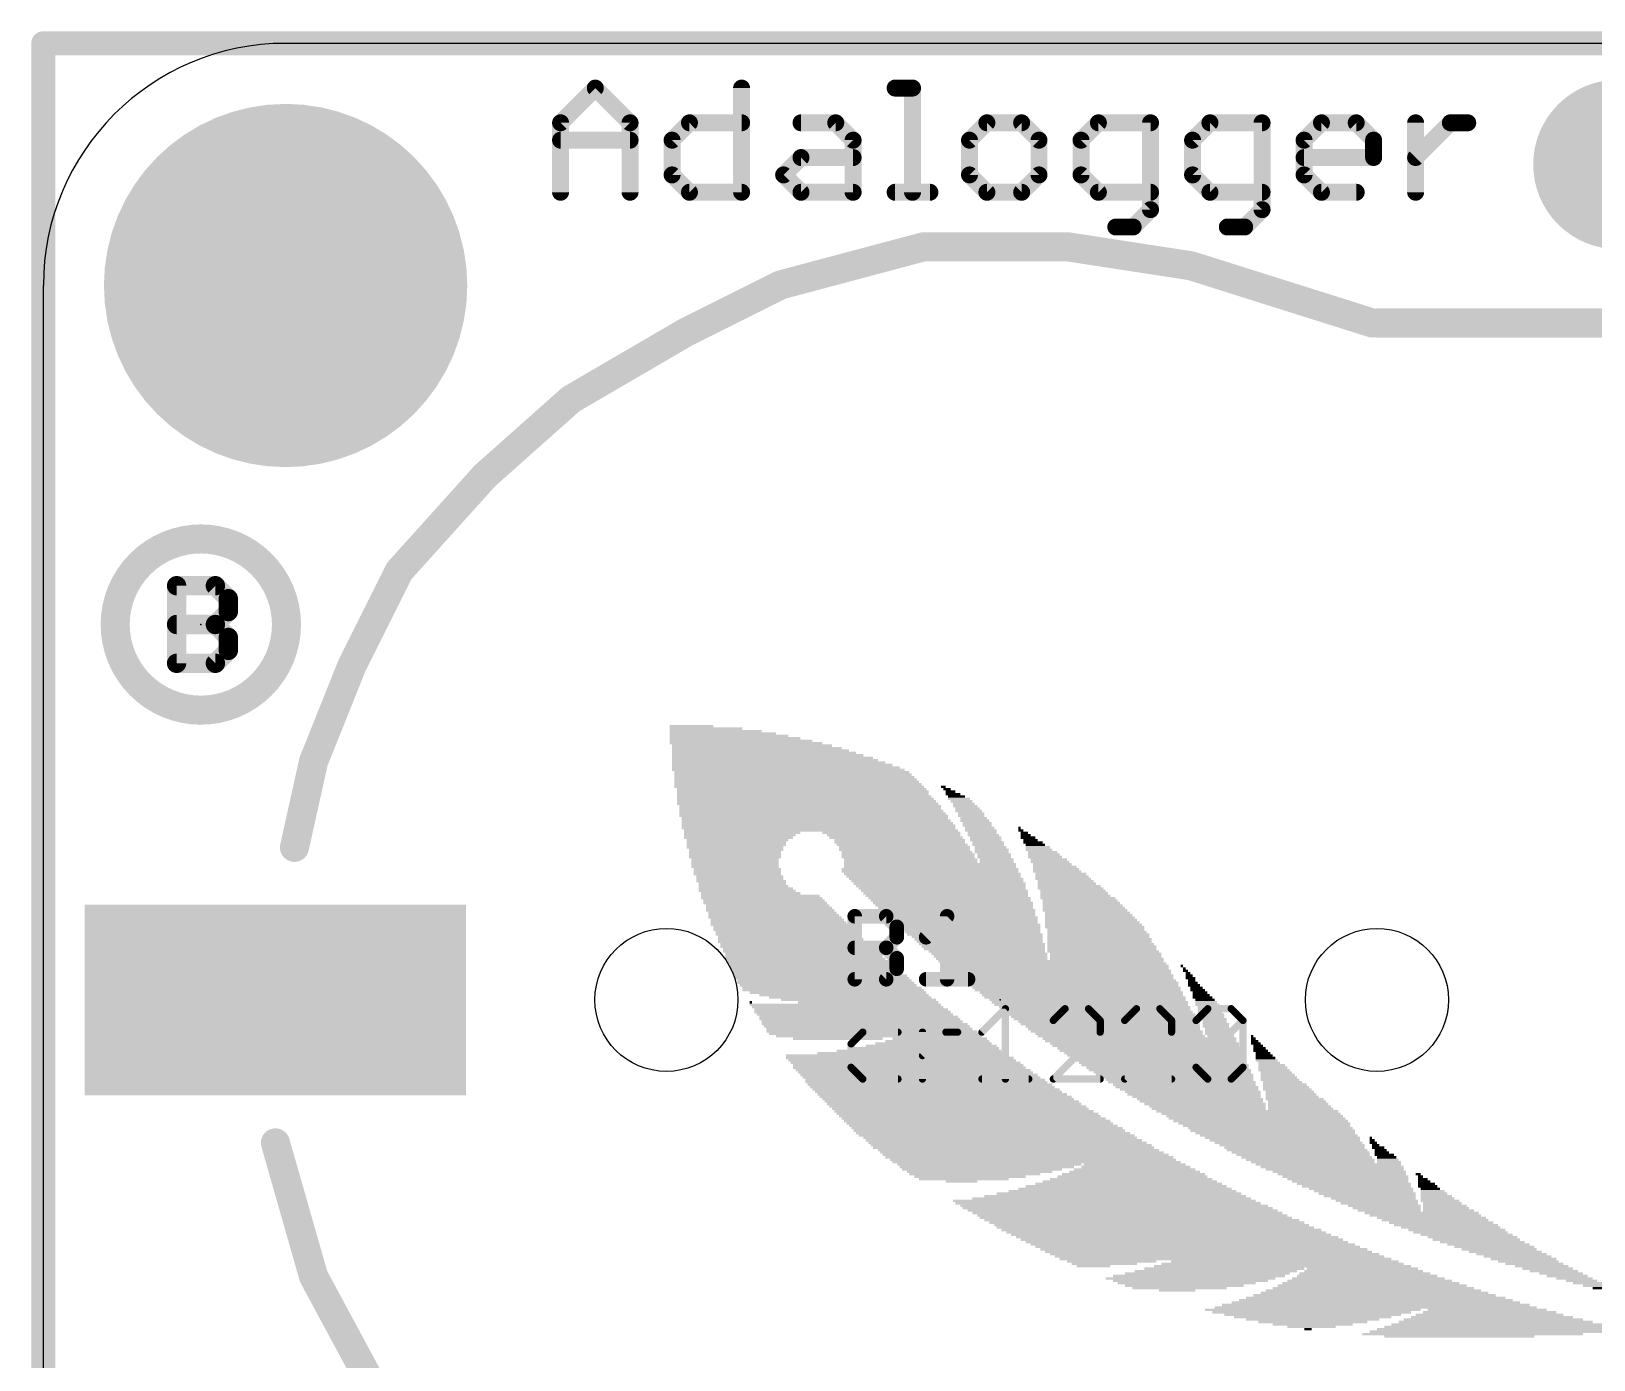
# Model space of a CAD drawing. Extents: x -0.1 to 50.9, y -0.1 to 23.
# Drawn here: x -0.13 to 16.26, y 9.05 to 22.99 of the extents above; entities that cross this region are included whole.
import ezdxf

# ---------------------------------------------------------------- set-up
doc = ezdxf.new("R2010")
doc.units = 0
for name, color, linetype in [('1', 12, 'CONTINUOUS'), ('16', 132, 'CONTINUOUS'), ('17', 110, 'CONTINUOUS'), ('20', 53, 'CONTINUOUS'), ('21', 40, 'CONTINUOUS'), ('22', 6, 'CONTINUOUS'), ('23', 53, 'CONTINUOUS'), ('25', 253, 'CONTINUOUS'), ('27', 253, 'CONTINUOUS')]:
    doc.layers.add(name, color=color, linetype=linetype)

# ---------------------------------------------------------------- blocks, each defined once
blk = doc.blocks.new('RECT')
blk.add_solid([(-0.5, -0.5), (0.5, -0.5), (-0.5, 0.5), (0.5, 0.5)])
blk = doc.blocks.new('ROUNDP')
at = {"const_width": 0.5}
blk.add_lwpolyline([(0, -0.25, 1), (0, 0.25, 1), (0, -0.25)], format="xyb", dxfattribs=at)

msp = doc.modelspace()

# ---------------------------------------------------------------- linework, layer by layer
at = {"layer": '1', "const_width": 0.254}
for points in [[(0, 22.86), (0, 0)], [(50.8, 22.86), (0, 22.86)]]:
    msp.add_lwpolyline(points, dxfattribs=at)
at = {"layer": '1', "const_width": 0.127}
for points in [[(0.0635, 22.86, 1), (-0.0635, 22.86)], [(0, 22.9235, 1), (0, 22.7965)]]:
    msp.add_lwpolyline(points, format="xyb", dxfattribs=at)
at = {"layer": '16', "const_width": 0.254}
for points in [[(0, 22.86), (0, 0)], [(50.8, 22.86), (0, 22.86)]]:
    msp.add_lwpolyline(points, dxfattribs=at)
at = {"layer": '16', "const_width": 0.127}
for points in [[(0.0635, 22.86, 1), (-0.0635, 22.86)], [(0, 22.9235, 1), (0, 22.7965)]]:
    msp.add_lwpolyline(points, format="xyb", dxfattribs=at)
at = {"layer": '20'}
for p, q in [((48.26, 22.86), (2.54, 22.86)), ((0, 2.54), (0, 20.32))]:
    msp.add_line(p, q, dxfattribs=at)
for centre in [(6.533, 12.827), (13.983, 12.827)]:
    msp.add_circle(centre, 0.75, dxfattribs=at)
msp.add_arc((2.54, 20.32), 2.54, 90, 180, dxfattribs=at)
at = {"layer": '21'}
for points, const_width in [([(5.4229, 22.0267), (5.7873, 22.391)], 0.1778), ([(5.7873, 22.391), (6.1517, 22.0267)], 0.1778), ([(7.3211, 22.391), (7.3211, 21.2979)], 0.1778), ([(8.9311, 22.391), (9.1133, 22.391)], 0.1778), ([(9.1133, 22.391), (9.1133, 21.2979)], 0.1778), ([(5.4229, 21.2979), (5.4229, 22.0267)], 0.1778), ([(6.1517, 22.0267), (6.1517, 21.2979)], 0.1778), ([(6.5923, 21.8445), (6.7745, 22.0267)], 0.1778), ([(6.7745, 22.0267), (7.3211, 22.0267)], 0.1778), ([(7.9439, 22.0267), (8.3083, 22.0267)], 0.1778), ([(8.3083, 22.0267), (8.4904, 21.8445)], 0.1778), ([(9.8929, 22.0267), (9.7107, 21.8445)], 0.1778), ([(10.2573, 22.0267), (9.8929, 22.0267)], 0.1778), ([(10.4394, 21.8445), (10.2573, 22.0267)], 0.1778), ([(11.0623, 22.0267), (10.8801, 21.8445)], 0.1778), ([(11.6088, 22.0267), (11.0623, 22.0267)], 0.1778), ([(11.6088, 21.1157), (11.6088, 22.0267)], 0.1778), ([(12.2317, 22.0267), (12.0495, 21.8445)], 0.1778), ([(12.7782, 22.0267), (12.2317, 22.0267)], 0.1778), ([(12.7782, 21.1157), (12.7782, 22.0267)], 0.1778), ([(13.2189, 21.8445), (13.4011, 22.0267)], 0.1778), ([(13.4011, 22.0267), (13.7654, 22.0267)], 0.1778), ([(13.7654, 22.0267), (13.9476, 21.8445)], 0.1778), ([(14.3883, 21.2979), (14.3883, 22.0267)], 0.1778), ([(14.3883, 21.6623), (14.7527, 22.0267)], 0.1778), ([(14.7527, 22.0267), (14.9348, 22.0267)], 0.1778), ([(5.4229, 21.8445), (6.1517, 21.8445)], 0.1778), ([(6.5923, 21.4801), (6.5923, 21.8445)], 0.1778), ([(8.4904, 21.8445), (8.4904, 21.2979)], 0.1778), ([(9.7107, 21.8445), (9.7107, 21.4801)], 0.1778), ([(10.4394, 21.4801), (10.4394, 21.8445)], 0.1778), ([(10.8801, 21.8445), (10.8801, 21.4801)], 0.1778), ([(12.0495, 21.8445), (12.0495, 21.4801)], 0.1778), ([(13.2189, 21.4801), (13.2189, 21.8445)], 0.1778), ([(13.9476, 21.8445), (13.9476, 21.6623)], 0.1778), ([(7.7617, 21.4801), (7.9439, 21.6623)], 0.1778), ([(7.9439, 21.6623), (8.4904, 21.6623)], 0.1778), ([(13.9476, 21.6623), (13.2189, 21.6623)], 0.1778), ([(6.7745, 21.2979), (6.5923, 21.4801)], 0.1778), ([(7.9439, 21.2979), (7.7617, 21.4801)], 0.1778), ([(9.7107, 21.4801), (9.8929, 21.2979)], 0.1778), ([(10.2573, 21.2979), (10.4394, 21.4801)], 0.1778), ([(10.8801, 21.4801), (11.0623, 21.2979)], 0.1778), ([(12.0495, 21.4801), (12.2317, 21.2979)], 0.1778), ([(13.4011, 21.2979), (13.2189, 21.4801)], 0.1778), ([(7.3211, 21.2979), (6.7745, 21.2979)], 0.1778), ([(8.4904, 21.2979), (7.9439, 21.2979)], 0.1778), ([(8.9311, 21.2979), (9.2955, 21.2979)], 0.1778), ([(9.8929, 21.2979), (10.2573, 21.2979)], 0.1778), ([(11.0623, 21.2979), (11.6088, 21.2979)], 0.1778), ([(12.2317, 21.2979), (12.7782, 21.2979)], 0.1778), ([(13.7654, 21.2979), (13.4011, 21.2979)], 0.1778), ([(11.4267, 20.9335), (11.6088, 21.1157)], 0.1778), ([(12.596, 20.9335), (12.7782, 21.1157)], 0.1778), ([(11.2445, 20.9335), (11.4267, 20.9335)], 0.1778), ([(12.4139, 20.9335), (12.596, 20.9335)], 0.1778), ([(7.733, 20.327), (9.233, 20.727)], 0.3048), ([(9.233, 20.727), (10.733, 20.727)], 0.3048), ([(10.733, 20.727), (12.033, 20.527)], 0.3048), ([(12.033, 20.527), (13.933, 19.927)], 0.3048), ([(6.733, 19.827), (7.733, 20.327)], 0.3048), ([(13.983, 19.927), (17.133, 19.927)], 0.3048), ([(5.533, 19.127), (6.733, 19.827)], 0.3048), ([(4.633, 18.327), (5.533, 19.127)], 0.3048), ([(3.733, 17.327), (4.633, 18.327)], 0.3048), ([(3.233, 16.327), (3.733, 17.327)], 0.3048), ([(1.397, 16.3576), (1.397, 17.1711)], 0.2032), ([(1.397, 17.1711), (1.8037, 17.1711)], 0.2032), ([(1.8037, 17.1711), (1.9393, 17.0355)], 0.2032), ([(1.9393, 17.0355), (1.9393, 16.8999)], 0.2032), ([(1.9393, 16.8999), (1.8037, 16.7643)], 0.2032), ([(1.397, 16.7643), (1.8037, 16.7643)], 0.2032), ([(1.8037, 16.7643), (1.9393, 16.6288)], 0.2032), ([(1.9393, 16.6288), (1.9393, 16.4932)], 0.2032), ([(1.9393, 16.4932), (1.8037, 16.3576)], 0.2032), ([(1.8037, 16.3576), (1.397, 16.3576)], 0.2032), ([(2.833, 15.327), (3.233, 16.327)], 0.3048), ([(2.633, 14.427), (2.833, 15.327)], 0.3048), ([(2.433, 11.327), (2.833, 9.927)], 0.3048), ([(2.833, 9.927), (3.533, 8.627)], 0.3048)]:
    msp.add_lwpolyline(points, dxfattribs=dict(at, const_width=const_width))
for points, const_width in [([(5.8187, 22.4225, 1), (5.7558, 22.3596)], 0.0889), ([(5.8187, 22.3596, 1), (5.7558, 22.4225)], 0.0889), ([(7.3655, 22.391, 1), (7.2766, 22.391)], 0.0889), ([(8.9311, 22.4355, 1), (8.9311, 22.3466)], 0.0889), ([(9.1577, 22.391, 1), (9.0688, 22.391)], 0.0889), ([(9.1133, 22.3466, 1), (9.1133, 22.4355)], 0.0889), ([(5.4674, 22.0267, 1), (5.3784, 22.0267)], 0.0889), ([(5.3915, 22.0581, 1), (5.4543, 21.9952)], 0.0889), ([(6.1961, 22.0267, 1), (6.1072, 22.0267)], 0.0889), ([(6.1202, 21.9952, 1), (6.1831, 22.0581)], 0.0889), ([(6.7745, 22.0711, 1), (6.7745, 21.9822)], 0.0889), ([(6.8059, 21.9952, 1), (6.7431, 22.0581)], 0.0889), ([(7.3211, 21.9822, 1), (7.3211, 22.0711)], 0.0889), ([(7.9439, 22.0711, 1), (7.9439, 21.9822)], 0.0889), ([(8.3397, 22.0581, 1), (8.2768, 21.9952)], 0.0889), ([(8.3083, 21.9822, 1), (8.3083, 22.0711)], 0.0889), ([(9.8929, 22.0711, 1), (9.8929, 21.9822)], 0.0889), ([(9.9243, 21.9952, 1), (9.8614, 22.0581)], 0.0889), ([(10.2887, 22.0581, 1), (10.2258, 21.9952)], 0.0889), ([(10.2573, 21.9822, 1), (10.2573, 22.0711)], 0.0889), ([(11.0623, 22.0711, 1), (11.0623, 21.9822)], 0.0889), ([(11.0937, 21.9952, 1), (11.0308, 22.0581)], 0.0889), ([(11.6533, 22.0267, 1), (11.5644, 22.0267)], 0.0889), ([(11.6088, 21.9822, 1), (11.6088, 22.0711)], 0.0889), ([(12.2317, 22.0711, 1), (12.2317, 21.9822)], 0.0889), ([(12.2631, 21.9952, 1), (12.2002, 22.0581)], 0.0889), ([(12.8227, 22.0267, 1), (12.7338, 22.0267)], 0.0889), ([(12.7782, 21.9822, 1), (12.7782, 22.0711)], 0.0889), ([(13.4011, 22.0711, 1), (13.4011, 21.9822)], 0.0889), ([(13.4325, 21.9952, 1), (13.3696, 22.0581)], 0.0889), ([(13.7969, 22.0581, 1), (13.734, 21.9952)], 0.0889), ([(13.7654, 21.9822, 1), (13.7654, 22.0711)], 0.0889), ([(14.4327, 22.0267, 1), (14.3438, 22.0267)], 0.0889), ([(14.7527, 22.0711, 1), (14.7527, 21.9822)], 0.0889), ([(14.7841, 21.9952, 1), (14.7212, 22.0581)], 0.0889), ([(14.9348, 21.9822, 1), (14.9348, 22.0711)], 0.0889), ([(5.4229, 21.8889, 1), (5.4229, 21.8)], 0.0889), ([(6.1517, 21.8, 1), (6.1517, 21.8889)], 0.0889), ([(6.6367, 21.8445, 1), (6.5478, 21.8445)], 0.0889), ([(6.5609, 21.8759, 1), (6.6237, 21.813)], 0.0889), ([(8.5349, 21.8445, 1), (8.446, 21.8445)], 0.0889), ([(8.459, 21.813, 1), (8.5219, 21.8759)], 0.0889), ([(9.7551, 21.8445, 1), (9.6662, 21.8445)], 0.0889), ([(9.6793, 21.8759, 1), (9.7421, 21.813)], 0.0889), ([(10.4839, 21.8445, 1), (10.395, 21.8445)], 0.0889), ([(10.408, 21.813, 1), (10.4709, 21.8759)], 0.0889), ([(10.9245, 21.8445, 1), (10.8356, 21.8445)], 0.0889), ([(10.8487, 21.8759, 1), (10.9115, 21.813)], 0.0889), ([(12.0939, 21.8445, 1), (12.005, 21.8445)], 0.0889), ([(12.0181, 21.8759, 1), (12.0809, 21.813)], 0.0889), ([(13.1874, 21.8759, 1), (13.2503, 21.813)], 0.0889), ([(13.2633, 21.8445, 1), (13.1744, 21.8445)], 0.0889), ([(13.9921, 21.8445, 1), (13.9032, 21.8445)], 0.0889), ([(13.9162, 21.813, 1), (13.9791, 21.8759)], 0.0889), ([(7.9439, 21.7067, 1), (7.9439, 21.6178)], 0.0889), ([(7.9753, 21.6308, 1), (7.9125, 21.6937)], 0.0889), ([(8.4904, 21.6178, 1), (8.4904, 21.7067)], 0.0889), ([(13.2189, 21.7067, 1), (13.2189, 21.6178)], 0.0889), ([(13.9032, 21.6623, 1), (13.9921, 21.6623)], 0.0889), ([(13.9476, 21.6178, 1), (13.9476, 21.7067)], 0.0889), ([(14.3568, 21.6937, 1), (14.4197, 21.6308)], 0.0889), ([(6.5478, 21.4801, 1), (6.6367, 21.4801)], 0.0889), ([(6.6237, 21.5115, 1), (6.5609, 21.4487)], 0.0889), ([(7.7931, 21.5115, 1), (7.7303, 21.4487)], 0.0889), ([(7.7303, 21.5115, 1), (7.7931, 21.4487)], 0.0889), ([(9.7421, 21.5115, 1), (9.6793, 21.4487)], 0.0889), ([(9.6662, 21.4801, 1), (9.7551, 21.4801)], 0.0889), ([(10.395, 21.4801, 1), (10.4839, 21.4801)], 0.0889), ([(10.4709, 21.4487, 1), (10.408, 21.5115)], 0.0889), ([(10.9115, 21.5115, 1), (10.8487, 21.4487)], 0.0889), ([(10.8356, 21.4801, 1), (10.9245, 21.4801)], 0.0889), ([(12.0809, 21.5115, 1), (12.0181, 21.4487)], 0.0889), ([(12.005, 21.4801, 1), (12.0939, 21.4801)], 0.0889), ([(13.2503, 21.5115, 1), (13.1874, 21.4487)], 0.0889), ([(13.1744, 21.4801, 1), (13.2633, 21.4801)], 0.0889), ([(5.3784, 21.2979, 1), (5.4674, 21.2979)], 0.0889), ([(6.1072, 21.2979, 1), (6.1961, 21.2979)], 0.0889), ([(6.7745, 21.3424, 1), (6.7745, 21.2535)], 0.0889), ([(6.7431, 21.2665, 1), (6.8059, 21.3293)], 0.0889), ([(7.2766, 21.2979, 1), (7.3655, 21.2979)], 0.0889), ([(7.3211, 21.2535, 1), (7.3211, 21.3424)], 0.0889), ([(7.9439, 21.3424, 1), (7.9439, 21.2535)], 0.0889), ([(7.9125, 21.2665, 1), (7.9753, 21.3293)], 0.0889), ([(8.446, 21.2979, 1), (8.5349, 21.2979)], 0.0889), ([(8.4904, 21.2535, 1), (8.4904, 21.3424)], 0.0889), ([(8.9311, 21.3424, 1), (8.9311, 21.2535)], 0.0889), ([(9.0688, 21.2979, 1), (9.1577, 21.2979)], 0.0889), ([(9.2955, 21.2535, 1), (9.2955, 21.3424)], 0.0889), ([(9.8929, 21.3424, 1), (9.8929, 21.2535)], 0.0889), ([(9.8614, 21.2665, 1), (9.9243, 21.3293)], 0.0889), ([(10.2258, 21.3293, 1), (10.2887, 21.2665)], 0.0889), ([(10.2573, 21.2535, 1), (10.2573, 21.3424)], 0.0889), ([(11.0623, 21.3424, 1), (11.0623, 21.2535)], 0.0889), ([(11.0308, 21.2665, 1), (11.0937, 21.3293)], 0.0889), ([(11.6088, 21.2535, 1), (11.6088, 21.3424)], 0.0889), ([(12.2317, 21.3424, 1), (12.2317, 21.2535)], 0.0889), ([(12.2002, 21.2665, 1), (12.2631, 21.3293)], 0.0889), ([(12.7782, 21.2535, 1), (12.7782, 21.3424)], 0.0889), ([(13.4011, 21.3424, 1), (13.4011, 21.2535)], 0.0889), ([(13.3696, 21.2665, 1), (13.4325, 21.3293)], 0.0889), ([(13.7654, 21.2535, 1), (13.7654, 21.3424)], 0.0889), ([(14.3438, 21.2979, 1), (14.4327, 21.2979)], 0.0889), ([(11.5644, 21.1157, 1), (11.6533, 21.1157)], 0.0889), ([(11.6403, 21.0843, 1), (11.5774, 21.1471)], 0.0889), ([(12.7338, 21.1157, 1), (12.8227, 21.1157)], 0.0889), ([(12.8097, 21.0843, 1), (12.7468, 21.1471)], 0.0889), ([(11.2445, 20.978, 1), (11.2445, 20.8891)], 0.0889), ([(11.3952, 20.965, 1), (11.4581, 20.9021)], 0.0889), ([(11.4267, 20.8891, 1), (11.4267, 20.978)], 0.0889), ([(12.4139, 20.978, 1), (12.4139, 20.8891)], 0.0889), ([(12.5646, 20.965, 1), (12.6275, 20.9021)], 0.0889), ([(12.596, 20.8891, 1), (12.596, 20.978)], 0.0889), ([(9.233, 20.8032, 1), (9.233, 20.6508)], 0.1524), ([(9.2526, 20.6534, 1), (9.2134, 20.8006)], 0.1524), ([(10.7446, 20.8023, 1), (10.7214, 20.6517)], 0.1524), ([(10.733, 20.6508, 1), (10.733, 20.8032)], 0.1524), ([(12.0559, 20.5997, 1), (12.0101, 20.4543)], 0.1524), ([(12.0214, 20.4517, 1), (12.0446, 20.6023)], 0.1524), ([(7.7671, 20.2588, 1), (7.6989, 20.3952)], 0.1524), ([(7.7134, 20.4006, 1), (7.7526, 20.2534)], 0.1524), ([(13.983, 20.0032, 1), (13.983, 19.8508)], 0.1524), ([(13.9101, 19.8543, 1), (13.9559, 19.9997)], 0.1524), ([(6.6989, 19.8952, 1), (6.7671, 19.7588)], 0.1524), ([(6.7714, 19.7612, 1), (6.6946, 19.8928)], 0.1524), ([(5.4946, 19.1928, 1), (5.5714, 19.0612)], 0.1524), ([(5.5836, 19.07, 1), (5.4824, 19.184)], 0.1524), ([(4.5824, 18.384, 1), (4.6836, 18.27)], 0.1524), ([(4.6896, 18.276, 1), (4.5764, 18.378)], 0.1524), ([(1.651, 15.866, 1), (1.651, 17.662, 1), (1.651, 15.866)], 0.3048), ([(3.6764, 17.378, 1), (3.7896, 17.276)], 0.1524), ([(3.8012, 17.2929, 1), (3.6648, 17.3611)], 0.1524), ([(1.4478, 17.1711, 1), (1.3462, 17.1711)], 0.1016), ([(1.397, 17.2219, 1), (1.397, 17.1203)], 0.1016), ([(1.8397, 17.207, 1), (1.7678, 17.1352)], 0.1016), ([(1.8037, 17.1203, 1), (1.8037, 17.2219)], 0.1016), ([(1.9901, 17.0355, 1), (1.8885, 17.0355)], 0.1016), ([(1.9034, 16.9996, 1), (1.9752, 17.0714)], 0.1016), ([(1.8885, 16.8999, 1), (1.9901, 16.8999)], 0.1016), ([(1.9752, 16.864, 1), (1.9034, 16.9358)], 0.1016), ([(1.397, 16.8151, 1), (1.397, 16.7135)], 0.1016), ([(1.8397, 16.8003, 1), (1.7678, 16.7284)], 0.1016), ([(1.7678, 16.8003, 1), (1.8397, 16.7284)], 0.1016), ([(1.8037, 16.7135, 1), (1.8037, 16.8151)], 0.1016), ([(1.9901, 16.6288, 1), (1.8885, 16.6288)], 0.1016), ([(1.9034, 16.5928, 1), (1.9752, 16.6647)], 0.1016), ([(1.9752, 16.4573, 1), (1.9034, 16.5291)], 0.1016), ([(1.397, 16.4084, 1), (1.397, 16.3068)], 0.1016), ([(1.3462, 16.3576, 1), (1.4478, 16.3576)], 0.1016), ([(1.7678, 16.3935, 1), (1.8397, 16.3217)], 0.1016), ([(1.8037, 16.3068, 1), (1.8037, 16.4084)], 0.1016), ([(1.8885, 16.4932, 1), (1.9901, 16.4932)], 0.1016), ([(3.1648, 16.3611, 1), (3.3012, 16.2929)], 0.1524), ([(3.3037, 16.2987, 1), (3.1623, 16.3553)], 0.1524), ([(2.7623, 15.3553, 1), (2.9037, 15.2987)], 0.1524), ([(2.9074, 15.3105, 1), (2.7586, 15.3435)], 0.1524), ([(2.5586, 14.4435, 1), (2.7074, 14.4105)], 0.1524), ([(2.5063, 11.3479, 1), (2.3597, 11.3061)], 0.1524), ([(2.9001, 9.9631, 1), (2.7659, 9.8909)], 0.1524), ([(2.7597, 9.9061, 1), (2.9063, 9.9479)], 0.1524)]:
    msp.add_lwpolyline(points, format="xyb", dxfattribs=dict(at, const_width=const_width))
at = {"layer": '23'}
for p in [(1.651, 16.764), (10.033, 12.827)]:
    msp.add_point(p, dxfattribs=at)
at = {"layer": '25', "const_width": 0.1524}
for points in [[(8.5072, 13.0432), (8.5072, 13.7042)], [(8.5072, 13.7042), (8.8377, 13.7042)], [(8.8377, 13.7042), (8.9478, 13.594)], [(9.2556, 13.4838), (9.4759, 13.7042)], [(9.4759, 13.7042), (9.4759, 13.0432)], [(8.9478, 13.594), (8.9478, 13.4838)], [(8.5072, 13.3737), (8.8377, 13.3737)], [(8.9478, 13.4838), (8.8377, 13.3737)], [(8.8377, 13.3737), (8.9478, 13.2635)], [(8.9478, 13.2635), (8.9478, 13.1534)], [(8.8377, 13.0432), (8.5072, 13.0432)], [(8.9478, 13.1534), (8.8377, 13.0432)], [(9.2556, 13.0432), (9.6963, 13.0432)]]:
    msp.add_lwpolyline(points, dxfattribs=at)
at = {"layer": '25', "const_width": 0.0762}
for points in [[(8.5453, 13.7042, 1), (8.4691, 13.7042)], [(8.5072, 13.7423, 1), (8.5072, 13.6661)], [(8.8646, 13.7311, 1), (8.8107, 13.6772)], [(8.8377, 13.6661, 1), (8.8377, 13.7423)], [(9.514, 13.7042, 1), (9.4378, 13.7042)], [(9.5029, 13.6772, 1), (9.449, 13.7311)], [(8.9859, 13.594, 1), (8.9097, 13.594)], [(8.9209, 13.5671, 1), (8.9748, 13.6209)], [(8.5072, 13.4118, 1), (8.5072, 13.3356)], [(8.8646, 13.4006, 1), (8.8107, 13.3467)], [(8.8107, 13.4006, 1), (8.8646, 13.3467)], [(8.8377, 13.3356, 1), (8.8377, 13.4118)], [(8.9097, 13.4838, 1), (8.9859, 13.4838)], [(8.9748, 13.4569, 1), (8.9209, 13.5108)], [(9.2287, 13.5108, 1), (9.2826, 13.4569)], [(8.9859, 13.2635, 1), (8.9097, 13.2635)], [(8.9209, 13.2366, 1), (8.9748, 13.2905)], [(8.5072, 13.0813, 1), (8.5072, 13.0051)], [(8.8107, 13.0701, 1), (8.8646, 13.0163)], [(8.8377, 13.0051, 1), (8.8377, 13.0813)], [(8.9097, 13.1534, 1), (8.9859, 13.1534)], [(8.9748, 13.1264, 1), (8.9209, 13.1803)], [(9.2556, 13.0813, 1), (9.2556, 13.0051)], [(9.6963, 13.0051, 1), (9.6963, 13.0813)], [(8.4691, 13.0432, 1), (8.5453, 13.0432)], [(9.4378, 13.0432, 1), (9.514, 13.0432)]]:
    msp.add_lwpolyline(points, format="xyb", dxfattribs=at)
at = {"layer": '27', "const_width": 0.0762}
for points in [[(9.8412, 12.4886), (10.0869, 12.7343)], [(10.0869, 12.7343), (10.0869, 11.9971)], [(10.7125, 12.7343), (10.5896, 12.6115)], [(10.9582, 12.7343), (10.7125, 12.7343)], [(11.0811, 12.6115), (10.9582, 12.7343)], [(11.0811, 12.4886), (11.0811, 12.6115)], [(11.4609, 12.7343), (11.338, 12.6115)], [(11.7066, 12.7343), (11.4609, 12.7343)], [(11.8295, 12.6115), (11.7066, 12.7343)], [(11.8295, 12.4886), (11.8295, 12.6115)], [(12.0864, 12.6115), (12.2093, 12.7343)], [(12.0864, 12.12), (12.0864, 12.6115)], [(12.0864, 12.12), (12.5779, 12.6115)], [(12.2093, 12.7343), (12.4551, 12.7343)], [(12.4551, 12.7343), (12.5779, 12.6115)], [(12.5779, 12.6115), (12.5779, 12.12)], [(8.592, 12.4886), (8.4691, 12.3657)], [(8.9606, 12.4886), (8.592, 12.4886)], [(9.2175, 11.9971), (9.2175, 12.4886)], [(9.2175, 12.2428), (9.4633, 12.4886)], [(9.4633, 12.4886), (9.5861, 12.4886)], [(10.5896, 11.9971), (11.0811, 12.4886)], [(11.338, 11.9971), (11.8295, 12.4886)], [(8.4691, 12.3657), (8.4691, 12.12)], [(8.4691, 12.12), (8.592, 11.9971)], [(12.2093, 11.9971), (12.0864, 12.12)], [(12.5779, 12.12), (12.4551, 11.9971)], [(8.592, 11.9971), (8.9606, 11.9971)], [(9.8412, 11.9971), (10.3327, 11.9971)], [(11.0811, 11.9971), (10.5896, 11.9971)], [(11.8295, 11.9971), (11.338, 11.9971)], [(12.4551, 11.9971), (12.2093, 11.9971)]]:
    msp.add_lwpolyline(points, dxfattribs=at)
at = {"layer": '27', "const_width": 0.0381}
for points in [[(10.106, 12.7343, 1), (10.0679, 12.7343)], [(10.1004, 12.7209, 1), (10.0735, 12.7478)], [(10.5761, 12.6249, 1), (10.6031, 12.598)], [(10.7125, 12.7534, 1), (10.7125, 12.7153)], [(10.7259, 12.7209, 1), (10.699, 12.7478)], [(10.9717, 12.7478, 1), (10.9448, 12.7209)], [(10.9582, 12.7153, 1), (10.9582, 12.7534)], [(11.1001, 12.6115, 1), (11.062, 12.6115)], [(11.0676, 12.598, 1), (11.0946, 12.6249)], [(11.3246, 12.6249, 1), (11.3515, 12.598)], [(11.4609, 12.7534, 1), (11.4609, 12.7153)], [(11.4744, 12.7209, 1), (11.4474, 12.7478)], [(11.7201, 12.7478, 1), (11.6932, 12.7209)], [(11.7066, 12.7153, 1), (11.7066, 12.7534)], [(11.8486, 12.6115, 1), (11.8105, 12.6115)], [(11.816, 12.598, 1), (11.843, 12.6249)], [(12.1055, 12.6115, 1), (12.0674, 12.6115)], [(12.073, 12.6249, 1), (12.0999, 12.598)], [(12.2093, 12.7534, 1), (12.2093, 12.7153)], [(12.2228, 12.7209, 1), (12.1958, 12.7478)], [(12.4685, 12.7478, 1), (12.4416, 12.7209)], [(12.4551, 12.7153, 1), (12.4551, 12.7534)], [(12.597, 12.6115, 1), (12.5589, 12.6115)], [(12.5914, 12.598, 1), (12.5645, 12.6249)], [(12.5645, 12.598, 1), (12.5914, 12.6249)], [(8.592, 12.5076, 1), (8.592, 12.4695)], [(8.6054, 12.4751, 1), (8.5785, 12.5021)], [(8.9606, 12.4695, 1), (8.9606, 12.5076)], [(9.2366, 12.4886, 1), (9.1985, 12.4886)], [(9.4633, 12.5076, 1), (9.4633, 12.4695)], [(9.4767, 12.4751, 1), (9.4498, 12.5021)], [(9.5861, 12.4695, 1), (9.5861, 12.5076)], [(9.8277, 12.5021, 1), (9.8547, 12.4751)], [(11.062, 12.4886, 1), (11.1001, 12.4886)], [(11.0946, 12.4751, 1), (11.0676, 12.5021)], [(11.8105, 12.4886, 1), (11.8486, 12.4886)], [(11.843, 12.4751, 1), (11.816, 12.5021)], [(8.4556, 12.3792, 1), (8.4826, 12.3522)], [(8.4882, 12.3657, 1), (8.4501, 12.3657)], [(8.4826, 12.1334, 1), (8.4556, 12.1065)], [(8.4501, 12.12, 1), (8.4882, 12.12)], [(9.204, 12.2563, 1), (9.231, 12.2294)], [(12.0674, 12.12, 1), (12.1055, 12.12)], [(12.0999, 12.1334, 1), (12.073, 12.1065)], [(12.073, 12.1334, 1), (12.0999, 12.1065)], [(12.5589, 12.12, 1), (12.597, 12.12)], [(12.5914, 12.1065, 1), (12.5645, 12.1334)], [(8.592, 12.0162, 1), (8.592, 11.9781)], [(8.5785, 11.9836, 1), (8.6054, 12.0106)], [(8.9606, 11.9781, 1), (8.9606, 12.0162)], [(9.1985, 11.9971, 1), (9.2366, 11.9971)], [(9.8412, 12.0162, 1), (9.8412, 11.9781)], [(10.0679, 11.9971, 1), (10.106, 11.9971)], [(10.3327, 11.9781, 1), (10.3327, 12.0162)], [(10.5896, 12.0162, 1), (10.5896, 11.9781)], [(10.5761, 12.0106, 1), (10.6031, 11.9836)], [(11.0811, 11.9781, 1), (11.0811, 12.0162)], [(11.338, 12.0162, 1), (11.338, 11.9781)], [(11.3246, 12.0106, 1), (11.3515, 11.9836)], [(11.8295, 11.9781, 1), (11.8295, 12.0162)], [(12.2093, 12.0162, 1), (12.2093, 11.9781)], [(12.1958, 11.9836, 1), (12.2228, 12.0106)], [(12.4416, 12.0106, 1), (12.4685, 11.9836)], [(12.4551, 11.9781, 1), (12.4551, 12.0162)]]:
    msp.add_lwpolyline(points, format="xyb", dxfattribs=at)

# ---------------------------------------------------------------- block references
at = {"layer": '1', "xscale": 4, "yscale": 2}
msp.add_blockref('RECT', (2.433, 12.827), dxfattribs=at)
at = {"layer": '17'}
for p, xscale, yscale in [((16.51, 21.59), 1.778, 1.778), ((16.51, 21.59), 1.778, 1.778), ((2.54, 20.32), 3.81, 3.81), ((2.54, 20.32), 3.81, 3.81)]:
    msp.add_blockref('ROUNDP', p, dxfattribs=dict(at, xscale=xscale, yscale=yscale))
at = {"layer": '22', "yscale": 0.0254, "rotation": 180}
for p, xscale in [((6.7945, 15.6972), 0.4572), ((6.9469, 15.6718), 0.762), ((7.0485, 15.6464), 0.9652), ((7.1247, 15.621), 1.1176), ((7.1882, 15.5956), 1.2446), ((7.2517, 15.5702), 1.3716), ((7.3152, 15.5448), 1.4986), ((7.366, 15.5194), 1.6002), ((7.4295, 15.494), 1.6764), ((7.4803, 15.4686), 1.778), ((7.5184, 15.4432), 1.8542), ((7.5565, 15.4178), 1.9304), ((7.5946, 15.3924), 2.0066), ((7.6454, 15.367), 2.1082), ((7.6708, 15.3416), 2.159), ((7.7089, 15.3162), 2.2352), ((7.747, 15.2908), 2.3114), ((7.7851, 15.2654), 2.3876), ((7.8105, 15.24), 2.4384), ((7.8486, 15.2146), 2.4638), ((7.8613, 15.1892), 2.4892), ((7.874, 15.1638), 2.5146), ((7.8867, 15.1384), 2.54), ((7.8994, 15.113), 2.5654), ((7.9121, 15.0876), 2.5908), ((7.9248, 15.0622), 2.6162), ((9.4361, 15.0622), 0.0508), ((7.9502, 15.0368), 2.6162), ((7.9629, 15.0114), 2.6416), ((7.9629, 14.986), 2.6416), ((7.9756, 14.9606), 2.667), ((7.9883, 14.9352), 2.6924), ((8.001, 14.9098), 2.7178), ((9.4742, 15.0368), 0.0762), ((9.5123, 15.0114), 0.1016), ((9.5377, 14.986), 0.1524), ((9.5758, 14.9606), 0.1778), ((9.6012, 14.9352), 0.2286), ((9.6266, 14.9098), 0.2286), ((8.0137, 14.8844), 2.7432), ((8.0391, 14.859), 2.7432), ((8.0391, 14.8336), 2.7432), ((8.0518, 14.8082), 2.7686), ((8.0645, 14.7828), 2.794), ((8.0772, 14.7574), 2.8194), ((8.0899, 14.732), 2.794), ((9.652, 14.8844), 0.2286), ((9.6647, 14.859), 0.254), ((9.6901, 14.8336), 0.254), ((9.7028, 14.8082), 0.2794), ((9.7282, 14.7828), 0.2794), ((9.7282, 14.7574), 0.2794), ((9.7536, 14.732), 0.2794), ((8.1026, 14.7066), 2.8194), ((8.1153, 14.6812), 2.8448), ((8.128, 14.6558), 2.8702), ((8.128, 14.6304), 2.8702), ((8.1534, 14.605), 2.8702), ((7.3279, 14.5796), 1.2192), ((8.89, 14.5796), 1.4478), ((9.7663, 14.7066), 0.3048), ((9.7917, 14.6812), 0.3048), ((9.7917, 14.6558), 0.3048), ((9.8171, 14.6304), 0.3048), ((9.8298, 14.605), 0.3302), ((9.8425, 14.5796), 0.3048), ((10.2362, 14.6304), 0.0254), ((10.2489, 14.605), 0.0508), ((10.287, 14.5796), 0.0762), ((7.3025, 14.5542), 1.1684), ((7.2898, 14.5288), 1.143), ((7.2771, 14.5034), 1.0668), ((7.2644, 14.478), 1.0414), ((7.2644, 14.4526), 1.0414), ((7.2517, 14.4272), 1.016), ((8.9154, 14.5542), 1.397), ((8.9408, 14.5288), 1.397), ((8.9789, 14.5034), 1.3716), ((8.9789, 14.478), 1.3716), ((9.0043, 14.4526), 1.3716), ((9.0297, 14.4272), 1.3716), ((9.8552, 14.5542), 0.3302), ((9.8806, 14.5288), 0.3302), ((9.8806, 14.5034), 0.3302), ((9.906, 14.478), 0.3302), ((9.906, 14.4526), 0.3302), ((9.9314, 14.4272), 0.3302), ((10.2997, 14.5542), 0.1016), ((10.3251, 14.5288), 0.1524), ((10.3505, 14.5034), 0.1524), ((10.3759, 14.478), 0.2032), ((10.4013, 14.4526), 0.2032), ((10.4267, 14.4272), 0.254), ((7.2644, 14.4018), 0.9906), ((7.2517, 14.3764), 0.9652), ((7.2517, 14.351), 0.9652), ((7.2517, 14.3256), 0.9652), ((7.2517, 14.3002), 0.9144), ((7.2517, 14.2748), 0.9144), ((7.2517, 14.2494), 0.9144), ((9.0297, 14.4018), 1.3716), ((9.0551, 14.3764), 1.3716), ((9.0678, 14.351), 1.397), ((9.0678, 14.3256), 1.397), ((9.0932, 14.3002), 1.397), ((9.0932, 14.2748), 1.397), ((9.2964, 14.2494), 1.8034), ((9.9441, 14.4018), 0.3556), ((9.9441, 14.3764), 0.3556), ((9.9695, 14.351), 0.3556), ((9.9695, 14.3256), 0.3556), ((9.9949, 14.3002), 0.3556), ((9.9949, 14.2748), 0.3556), ((10.4394, 14.4018), 0.2794), ((10.4775, 14.3764), 0.3048), ((10.4902, 14.351), 0.3302), ((10.5029, 14.3256), 0.3556), ((10.541, 14.3002), 0.381), ((10.5537, 14.2748), 0.4064), ((10.5791, 14.2494), 0.4064), ((7.2517, 14.224), 0.9144), ((7.2771, 14.1986), 0.9144), ((7.2771, 14.1732), 0.9144), ((7.2771, 14.1478), 0.9144), ((7.3025, 14.1224), 0.9144), ((7.3025, 14.097), 0.9144), ((9.2964, 14.1986), 1.8542), ((9.2964, 14.1732), 1.8542), ((9.2964, 14.224), 1.8034), ((9.3218, 14.1478), 1.8542), ((9.3345, 14.1224), 1.8288), ((9.3599, 14.097), 1.8288), ((10.6045, 14.224), 0.4572), ((10.6172, 14.1986), 0.4826), ((10.6299, 14.1732), 0.508), ((10.668, 14.1478), 0.5334), ((10.6807, 14.1224), 0.5588), ((10.6934, 14.097), 0.5842), ((7.3152, 14.0716), 0.9398), ((7.3279, 14.0462), 0.9144), ((7.3406, 14.0208), 0.9398), ((7.366, 13.9954), 0.9906), ((7.3787, 13.97), 1.016), ((7.4168, 13.9446), 1.0414), ((7.5184, 13.9192), 1.2446), ((9.3726, 14.0716), 1.8034), ((9.398, 14.0462), 1.8034), ((9.4107, 14.0208), 1.778), ((9.4234, 13.9954), 1.7526), ((9.4488, 13.97), 1.7526), ((9.4615, 13.9446), 1.7272), ((9.4742, 13.9192), 1.7018), ((10.7188, 14.0716), 0.5842), ((10.7315, 14.0462), 0.6096), ((10.7569, 14.0208), 0.6604), ((10.7696, 13.9954), 0.6858), ((10.795, 13.97), 0.6858), ((10.8077, 13.9446), 0.7112), ((10.8204, 13.9192), 0.7366), ((7.5311, 13.8938), 1.27), ((7.5565, 13.8684), 1.27), ((7.5692, 13.843), 1.2954), ((7.5946, 13.8176), 1.2954), ((7.6073, 13.7922), 1.3208), ((7.62, 13.7668), 1.3462), ((9.4996, 13.8938), 1.7018), ((9.5123, 13.8684), 1.6764), ((9.5377, 13.843), 1.6764), ((9.5504, 13.8176), 1.651), ((9.5631, 13.7922), 1.6256), ((9.5885, 13.7668), 1.6256), ((10.8458, 13.8938), 0.7874), ((10.8712, 13.8684), 0.7874), ((10.8839, 13.843), 0.8128), ((10.8966, 13.8176), 0.8382), ((10.9093, 13.7922), 0.8636), ((10.922, 13.7668), 0.889), ((7.6454, 13.7414), 1.3462), ((7.6581, 13.716), 1.3716), ((7.6708, 13.6906), 1.397), ((7.6962, 13.6652), 1.397), ((7.7089, 13.6398), 1.4224), ((7.7216, 13.6144), 1.4478), ((7.747, 13.589), 1.4478), ((9.6012, 13.7414), 1.6002), ((9.6266, 13.716), 1.5494), ((9.652, 13.6906), 1.5494), ((9.6647, 13.6652), 1.524), ((9.6774, 13.6398), 1.4986), ((9.7028, 13.6144), 1.4986), ((9.7155, 13.589), 1.4732), ((10.9474, 13.7414), 0.889), ((10.9601, 13.716), 0.9144), ((10.9728, 13.6906), 0.9398), ((10.9855, 13.6652), 0.9652), ((10.9982, 13.6398), 0.9906), ((11.0109, 13.6144), 1.016), ((11.0236, 13.589), 1.0414), ((7.7597, 13.5636), 1.4732), ((7.7851, 13.5382), 1.4732), ((7.7978, 13.5128), 1.4986), ((7.8232, 13.4874), 1.4986), ((7.8359, 13.462), 1.524), ((7.8613, 13.4366), 1.5748), ((9.7282, 13.5636), 1.4478), ((9.7409, 13.5382), 1.4224), ((9.7663, 13.5128), 1.4224), ((9.7917, 13.4874), 1.3716), ((9.8044, 13.462), 1.3462), ((9.8171, 13.4366), 1.3208), ((11.0363, 13.5636), 1.016), ((11.049, 13.5382), 1.0414), ((11.0617, 13.5128), 1.0668), ((11.0617, 13.4874), 1.0668), ((11.0744, 13.462), 1.0922), ((11.0744, 13.4366), 1.0922), ((7.8867, 13.4112), 1.5748), ((7.8994, 13.3858), 1.6002), ((7.9248, 13.3604), 1.6002), ((7.9375, 13.335), 1.6256), ((7.9629, 13.3096), 1.6256), ((7.9756, 13.2842), 1.651), ((7.9883, 13.2588), 1.6764), ((9.8425, 13.4112), 1.3208), ((9.8552, 13.3858), 1.2954), ((9.8679, 13.3604), 1.27), ((9.8933, 13.335), 1.2192), ((9.9187, 13.3096), 1.2192), ((9.9314, 13.2842), 1.1938), ((9.9441, 13.2588), 1.1684), ((11.0871, 13.4112), 1.1176), ((11.0998, 13.3858), 1.143), ((11.0998, 13.3604), 1.143), ((11.1125, 13.335), 1.1684), ((11.1379, 13.3096), 1.1684), ((11.1379, 13.2842), 1.1684), ((11.1506, 13.2588), 1.1938), ((8.0264, 13.2334), 1.7018), ((8.0391, 13.208), 1.7272), ((8.0645, 13.1826), 1.7272), ((8.0772, 13.1572), 1.7526), ((8.1026, 13.1318), 1.7526), ((8.1153, 13.1064), 1.778), ((10.5664, 13.2334), 2.3622), ((10.6045, 13.208), 2.3368), ((10.6299, 13.1826), 2.3368), ((10.6426, 13.1572), 2.3114), ((10.668, 13.1318), 2.3114), ((10.6934, 13.1064), 2.2606), ((11.938, 13.1826), 0.0254), ((11.9634, 13.1572), 0.0254), ((11.9761, 13.1318), 0.0508), ((12.0015, 13.1064), 0.0508), ((8.1534, 13.081), 1.8034), ((8.1661, 13.0556), 1.8288), ((8.1915, 13.0302), 1.8288), ((8.2042, 13.0048), 1.8542), ((8.2296, 12.9794), 1.8542), ((8.2677, 12.954), 1.8796), ((10.7188, 13.081), 2.2606), ((10.7315, 13.0556), 2.2352), ((10.7569, 13.0302), 2.2352), ((10.795, 13.0048), 2.2098), ((10.8077, 12.9794), 2.1844), ((10.8331, 12.954), 2.1844), ((12.0142, 13.081), 0.0762), ((12.0269, 13.0556), 0.1016), ((12.0396, 13.0302), 0.0762), ((12.0523, 13.0048), 0.1016), ((12.065, 12.9794), 0.127), ((12.0904, 12.954), 0.127), ((8.2804, 12.9286), 1.905), ((8.3312, 12.9032), 1.8542), ((7.4168, 12.8016), 0.0254), ((8.4074, 12.7762), 2.0066), ((8.3947, 12.8778), 1.778), ((8.4582, 12.8524), 1.7018), ((8.5471, 12.827), 1.6256), ((8.6487, 12.8016), 1.4732), ((10.8458, 12.9286), 2.159), ((10.8839, 12.9032), 2.1336), ((10.8966, 12.8778), 2.1082), ((10.922, 12.8524), 2.1082), ((10.9474, 12.827), 2.0574), ((10.9728, 12.8016), 2.0574), ((10.9855, 12.7762), 2.032), ((12.1031, 12.9286), 0.1524), ((12.1285, 12.9032), 0.1524), ((12.1412, 12.8778), 0.1778), ((12.1539, 12.8524), 0.2032), ((12.1793, 12.827), 0.2032), ((12.192, 12.8016), 0.2286), ((12.2047, 12.7762), 0.254), ((8.4328, 12.7508), 2.0066), ((8.4709, 12.7254), 2.032), ((8.4836, 12.7), 2.0574), ((8.509, 12.6746), 2.0574), ((8.5471, 12.6492), 2.0828), ((8.5598, 12.6238), 2.1082), ((11.0236, 12.7508), 2.0066), ((11.0363, 12.7254), 1.9812), ((11.0617, 12.7), 1.9812), ((11.0998, 12.6746), 1.9558), ((11.1125, 12.6492), 1.9304), ((11.1379, 12.6238), 1.9304), ((12.2174, 12.7508), 0.2286), ((12.2301, 12.7254), 0.254), ((12.2301, 12.7), 0.254), ((12.2555, 12.6746), 0.254), ((12.2555, 12.6492), 0.254), ((12.2682, 12.6238), 0.2794), ((8.5852, 12.5984), 2.1082), ((8.6106, 12.573), 2.159), ((8.636, 12.5476), 2.159), ((8.6614, 12.5222), 2.159), ((8.6868, 12.4968), 2.2098), ((8.7122, 12.4714), 2.2098), ((8.763, 12.446), 2.159), ((11.1633, 12.5984), 1.8796), ((11.176, 12.573), 1.8542), ((11.2141, 12.5476), 1.8288), ((11.2268, 12.5222), 1.8034), ((11.2522, 12.4968), 1.8034), ((11.2776, 12.4714), 1.7526), ((11.303, 12.446), 1.7526), ((12.2809, 12.5984), 0.254), ((12.2936, 12.573), 0.2794), ((12.2936, 12.5476), 0.2794), ((12.319, 12.5222), 0.2794), ((12.319, 12.4968), 0.2794), ((12.3317, 12.4714), 0.3048), ((12.3444, 12.446), 0.2794), ((12.6746, 12.446), 0.0254), ((8.3312, 12.4206), 0.9398), ((9.1821, 12.2936), 1.7272), ((9.2456, 12.319), 1.5494), ((9.3091, 12.3444), 1.3716), ((9.3345, 12.3698), 1.2192), ((9.3726, 12.3952), 1.0922), ((9.398, 12.4206), 0.9906), ((11.4935, 12.4206), 2.032), ((11.5062, 12.3952), 2.0066), ((11.5443, 12.3698), 1.9812), ((11.557, 12.3444), 1.9558), ((11.5951, 12.319), 1.9304), ((11.6078, 12.2936), 1.905), ((12.6873, 12.4206), 0.0508), ((12.7, 12.3952), 0.0762), ((12.7127, 12.3698), 0.1016), ((12.7381, 12.3444), 0.1016), ((12.7508, 12.319), 0.127), ((12.7635, 12.2936), 0.1524), ((8.9535, 12.2428), 2.3368), ((8.9789, 12.2174), 2.3876), ((9.0043, 12.192), 2.3876), ((9.0424, 12.1666), 2.413), ((9.0678, 12.1412), 2.413), ((9.0805, 12.1158), 2.4384), ((9.1059, 12.2682), 1.9812), ((11.6459, 12.2682), 1.8796), ((11.6586, 12.2428), 1.8542), ((11.6967, 12.2174), 1.8288), ((11.7094, 12.192), 1.8034), ((11.7348, 12.1666), 1.7526), ((11.7602, 12.1412), 1.7526), ((11.7856, 12.1158), 1.7018), ((12.7889, 12.2682), 0.1524), ((12.8016, 12.2428), 0.1778), ((12.8143, 12.2174), 0.2032), ((12.827, 12.192), 0.2286), ((12.8524, 12.1666), 0.2286), ((12.8778, 12.1412), 0.2794), ((12.8905, 12.1158), 0.3048), ((9.1186, 12.0904), 2.4638), ((9.144, 12.065), 2.4638), ((9.1821, 12.0396), 2.4892), ((9.2075, 12.0142), 2.4892), ((9.2456, 11.9888), 2.5146), ((9.2583, 11.9634), 2.54), ((11.811, 12.0904), 1.7018), ((11.8364, 12.065), 1.651), ((11.8618, 12.0396), 1.651), ((11.8872, 12.0142), 1.6002), ((11.9126, 11.9888), 1.5494), ((11.938, 11.9634), 1.5494), ((12.9032, 12.0904), 0.3302), ((12.9286, 12.065), 0.3302), ((12.9413, 12.0396), 0.3556), ((12.954, 12.0142), 0.381), ((12.9667, 11.9888), 0.4064), ((12.9921, 11.9634), 0.4064), ((9.2964, 11.938), 2.5654), ((9.3218, 11.9126), 2.5654), ((9.3599, 11.8872), 2.5908), ((9.3853, 11.8618), 2.5908), ((9.4234, 11.8364), 2.6162), ((9.4615, 11.811), 2.6416), ((9.4869, 11.7856), 2.6416), ((11.9634, 11.938), 1.4986), ((11.9888, 11.9126), 1.4986), ((12.0142, 11.8872), 1.4478), ((12.0523, 11.8618), 1.4224), ((12.065, 11.8364), 1.397), ((12.0904, 11.811), 1.3462), ((12.1285, 11.7856), 1.3208), ((13.0175, 11.938), 0.4572), ((13.0302, 11.9126), 0.4826), ((13.0429, 11.8872), 0.508), ((13.0683, 11.8618), 0.508), ((13.081, 11.8364), 0.5334), ((13.0937, 11.811), 0.5588), ((13.1191, 11.7856), 0.6096), ((9.525, 11.7602), 2.667), ((9.5504, 11.7348), 2.667), ((9.5885, 11.7094), 2.6924), ((9.6139, 11.684), 2.6924), ((9.652, 11.6586), 2.7178), ((9.6901, 11.6332), 2.7432), ((12.1412, 11.7602), 1.2954), ((12.1793, 11.7348), 1.27), ((12.2047, 11.7094), 1.2192), ((12.2174, 11.684), 1.1938), ((12.6238, 11.6586), 1.905), ((12.6619, 11.6332), 1.8796), ((13.1445, 11.7602), 0.6096), ((13.1572, 11.7348), 0.635), ((13.1699, 11.7094), 0.6604), ((13.1826, 11.684), 0.6858), ((9.7155, 11.6078), 2.7432), ((9.7536, 11.5824), 2.7686), ((9.7917, 11.557), 2.794), ((9.8171, 11.5316), 2.794), ((9.8552, 11.5062), 2.8194), ((9.8933, 11.4808), 2.8448), ((9.9187, 11.4554), 2.8448), ((12.7, 11.6078), 1.8542), ((12.7254, 11.5824), 1.8542), ((12.7635, 11.557), 1.8288), ((12.8016, 11.5316), 1.8034), ((12.827, 11.5062), 1.7526), ((12.8651, 11.4808), 1.7272), ((12.8905, 11.4554), 1.7272), ((9.9568, 11.43), 2.8702), ((9.9949, 11.4046), 2.8956), ((10.033, 11.3792), 2.8702), ((10.0711, 11.3538), 2.8956), ((10.1092, 11.3284), 2.921), ((10.1473, 11.303), 2.9464), ((12.9159, 11.43), 1.6764), ((12.954, 11.4046), 1.651), ((12.9921, 11.3792), 1.6256), ((13.0175, 11.3538), 1.5748), ((13.0556, 11.3284), 1.5494), ((13.0937, 11.303), 1.524), ((13.9192, 11.3792), 0.0254), ((13.9319, 11.3538), 0.0508), ((13.9446, 11.3284), 0.0762), ((13.97, 11.303), 0.0762), ((10.1727, 11.2776), 2.9464), ((10.2235, 11.2522), 2.9464), ((10.2616, 11.2268), 2.9718), ((10.2997, 11.2014), 2.9972), ((10.3378, 11.176), 3.0226), ((10.3759, 11.1506), 2.9972), ((13.1191, 11.2776), 1.4732), ((13.1445, 11.2522), 1.4732), ((13.1826, 11.2268), 1.4478), ((13.208, 11.2014), 1.397), ((13.2461, 11.176), 1.3716), ((13.2842, 11.1506), 1.3462), ((13.9954, 11.2776), 0.127), ((14.0208, 11.2522), 0.127), ((14.0335, 11.2268), 0.1524), ((14.0589, 11.2014), 0.2032), ((14.0843, 11.176), 0.2032), ((14.097, 11.1506), 0.2286), ((10.414, 11.1252), 3.0226), ((9.9187, 11.0998), 1.9304), ((9.8933, 11.0744), 1.8288), ((9.8425, 11.049), 1.6764), ((9.8171, 11.0236), 1.524), ((9.7663, 10.9982), 1.3716), ((9.7155, 10.9728), 1.1684), ((11.4173, 10.9728), 1.5748), ((11.43, 10.9982), 1.4986), ((11.4427, 11.0236), 1.3716), ((11.4427, 11.049), 1.27), ((11.4554, 11.0744), 1.143), ((11.4427, 11.0998), 1.0668), ((13.3096, 11.1252), 1.2954), ((13.4747, 11.0998), 1.524), ((13.5128, 11.0744), 1.4986), ((13.5382, 11.049), 1.4478), ((13.589, 11.0236), 1.397), ((13.6144, 10.9982), 1.3462), ((13.6525, 10.9728), 1.3208), ((14.1097, 11.1252), 0.254), ((14.4145, 10.9982), 0.0508), ((14.4399, 10.9728), 0.0508), ((9.652, 10.9474), 0.9398), ((9.6266, 10.922), 0.3302), ((11.3157, 10.8204), 2.3876), ((11.3411, 10.8458), 2.2352), ((11.3538, 10.8712), 2.1082), ((11.3792, 10.8966), 1.9558), ((11.3919, 10.922), 1.8288), ((11.4046, 10.9474), 1.7018), ((13.6779, 10.9474), 1.27), ((13.7033, 10.922), 1.2192), ((13.7414, 10.8966), 1.1938), ((13.7668, 10.8712), 1.143), ((13.8176, 10.8458), 1.0922), ((13.843, 10.8204), 1.0414), ((14.4653, 10.9474), 0.1016), ((14.478, 10.922), 0.127), ((14.5034, 10.8966), 0.1778), ((14.5161, 10.8712), 0.2032), ((14.5415, 10.8458), 0.2032), ((14.5669, 10.8204), 0.254), ((11.1252, 10.7188), 3.175), ((11.1633, 10.6934), 3.2004), ((11.2268, 10.668), 3.2258), ((11.2649, 10.6426), 3.2512), ((11.2014, 10.7442), 2.921), ((11.2395, 10.7696), 2.7432), ((11.2776, 10.795), 2.5654), ((13.8811, 10.795), 1.016), ((13.9065, 10.7696), 0.9652), ((13.9446, 10.7442), 0.889), ((13.9827, 10.7188), 0.8636), ((14.0081, 10.6934), 0.8128), ((14.0589, 10.668), 0.762), ((14.0843, 10.6426), 0.7112), ((14.5796, 10.795), 0.2794), ((14.605, 10.7696), 0.3302), ((14.6177, 10.7442), 0.3556), ((14.6431, 10.7188), 0.4064), ((14.6685, 10.6934), 0.4064), ((14.6939, 10.668), 0.4572), ((14.7066, 10.6426), 0.4826), ((11.3157, 10.6172), 3.2512), ((11.3665, 10.5918), 3.2512), ((11.4173, 10.5664), 3.2512), ((11.4554, 10.541), 3.2766), ((11.5189, 10.5156), 3.302), ((11.5697, 10.4902), 3.302), ((14.1097, 10.6172), 0.6604), ((14.4526, 10.5918), 1.1938), ((14.4907, 10.5664), 1.1684), ((14.5542, 10.541), 1.143), ((14.5923, 10.5156), 1.1176), ((14.6558, 10.4902), 1.0922), ((14.732, 10.6172), 0.5334), ((11.6205, 10.4648), 3.302), ((11.6586, 10.4394), 3.3274), ((11.7221, 10.414), 3.3528), ((11.7729, 10.3886), 3.3528), ((11.8237, 10.3632), 3.3528), ((11.8872, 10.3378), 3.3782), ((11.938, 10.3124), 3.3782), ((14.7066, 10.4648), 1.0922), ((14.7574, 10.4394), 1.0414), ((14.8209, 10.414), 1.016), ((14.859, 10.3886), 0.9906), ((14.9225, 10.3632), 0.9652), ((14.986, 10.3378), 0.9398), ((15.0241, 10.3124), 0.9144), ((11.9888, 10.287), 3.3782), ((12.0523, 10.2616), 3.4036), ((12.1031, 10.2362), 3.4036), ((12.1666, 10.2108), 3.429), ((12.2174, 10.1854), 3.429), ((12.2809, 10.16), 3.4544), ((15.0876, 10.287), 0.889), ((15.1511, 10.2616), 0.8636), ((15.2146, 10.2362), 0.8382), ((15.2654, 10.2108), 0.7874), ((15.3289, 10.1854), 0.762), ((15.3924, 10.16), 0.7366), ((12.3317, 10.1346), 3.4544), ((12.3952, 10.1092), 3.4798), ((11.2014, 10.0838), 0.9398), ((11.1252, 10.0584), 0.6858), ((11.0109, 10.033), 0.3556), ((12.2936, 9.9822), 1.7018), ((12.3825, 10.0076), 1.6764), ((12.9921, 10.033), 2.6924), ((12.9921, 10.0584), 2.54), ((13.0175, 10.0838), 2.3876), ((13.843, 9.9822), 1.2446), ((13.8303, 10.0076), 1.1684), ((15.4559, 10.1346), 0.7112), ((15.5194, 10.1092), 0.6858), ((15.5702, 10.0838), 0.635), ((15.6337, 10.0584), 0.6096), ((15.7099, 10.033), 0.5588), ((15.7734, 10.0076), 0.5334), ((15.8369, 9.9822), 0.508), ((12.0269, 9.906), 1.778), ((12.1158, 9.9314), 1.8034), ((12.0269, 9.8806), 1.6256), ((11.9888, 9.8552), 1.4478), ((12.2047, 9.9568), 1.7272), ((11.9634, 9.8298), 1.2446), ((13.9319, 9.8298), 1.9812), ((13.9192, 9.8552), 1.8542), ((13.9065, 9.8806), 1.7272), ((13.8938, 9.906), 1.6002), ((13.8811, 9.9314), 1.4732), ((13.8557, 9.9568), 1.3716), ((15.9131, 9.9568), 0.4572), ((15.9766, 9.9314), 0.4318), ((16.0528, 9.906), 0.381), ((16.129, 9.8806), 0.3302), ((16.1925, 9.8552), 0.3048), ((16.2687, 9.8298), 0.254), ((11.9126, 9.8044), 0.9906), ((11.8872, 9.779), 0.381), ((13.97, 9.6774), 2.8702), ((13.97, 9.7028), 2.7178), ((13.9573, 9.7282), 2.54), ((13.9573, 9.7536), 2.3876), ((13.9446, 9.779), 2.2606), ((13.9446, 9.8044), 2.1082), ((16.3449, 9.8044), 0.2032), ((13.3096, 9.5758), 2.2606), ((13.2969, 9.5504), 2.0828), ((13.97, 9.6012), 3.3782), ((13.97, 9.6266), 3.2258), ((13.3096, 9.525), 1.8542), ((13.97, 9.652), 3.0226), ((13.3096, 9.4996), 1.651), ((15.1892, 9.4996), 1.7018), ((15.1638, 9.525), 1.5494), ((15.1638, 9.5504), 1.397), ((15.1384, 9.5758), 1.2446), ((13.3096, 9.4742), 1.397), ((13.3096, 9.4488), 1.143), ((13.3096, 9.4234), 0.8382), ((13.2969, 9.398), 0.508), ((13.2588, 9.3726), 0.0762), ((15.2273, 9.3472), 2.6416), ((15.2781, 9.3726), 2.5908), ((15.2654, 9.398), 2.413), ((15.24, 9.4234), 2.2098), ((15.2273, 9.4488), 2.032), ((15.2019, 9.4742), 1.8796), ((14.986, 9.3218), 2.3114), ((14.8463, 9.2964), 1.5748)]:
    msp.add_blockref('RECT', p, dxfattribs=dict(at, xscale=xscale))

doc.saveas('drawing.dxf')
